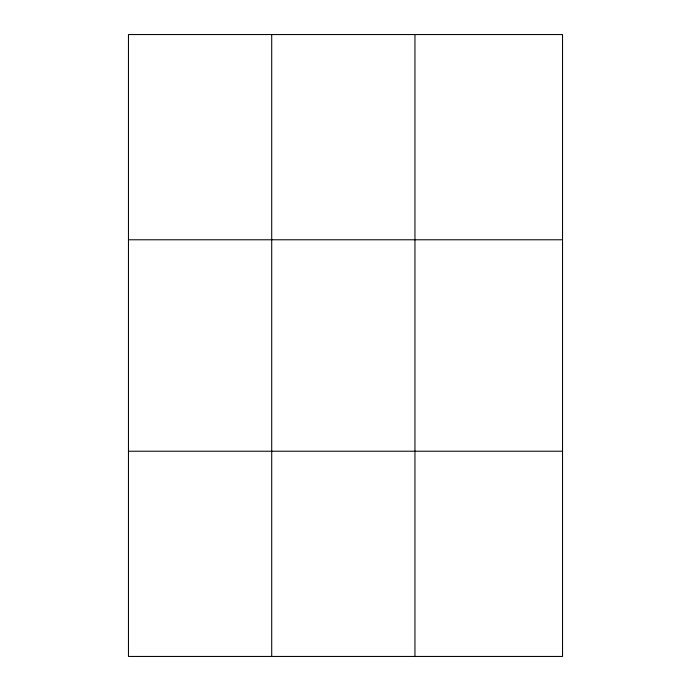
<?xml version="1.0" encoding="UTF-8"?>
<svg xmlns="http://www.w3.org/2000/svg" width="691" height="691" viewBox="0 0 691 691"><rect width="100%" height="100%" fill="white"/><g stroke="black" fill="none" stroke-linecap="round" stroke-linejoin="round"><path stroke-width="1.04" d="M271.71 34.55L271.71 656.45M414.954 34.55L414.954 656.45M128.466 239.777L562.534 239.777M128.466 451.223L562.534 451.223M562.534 622.245L562.534 656.45L128.466 656.45L128.466 34.55L562.534 34.55L562.534 622.245"/></g></svg>
